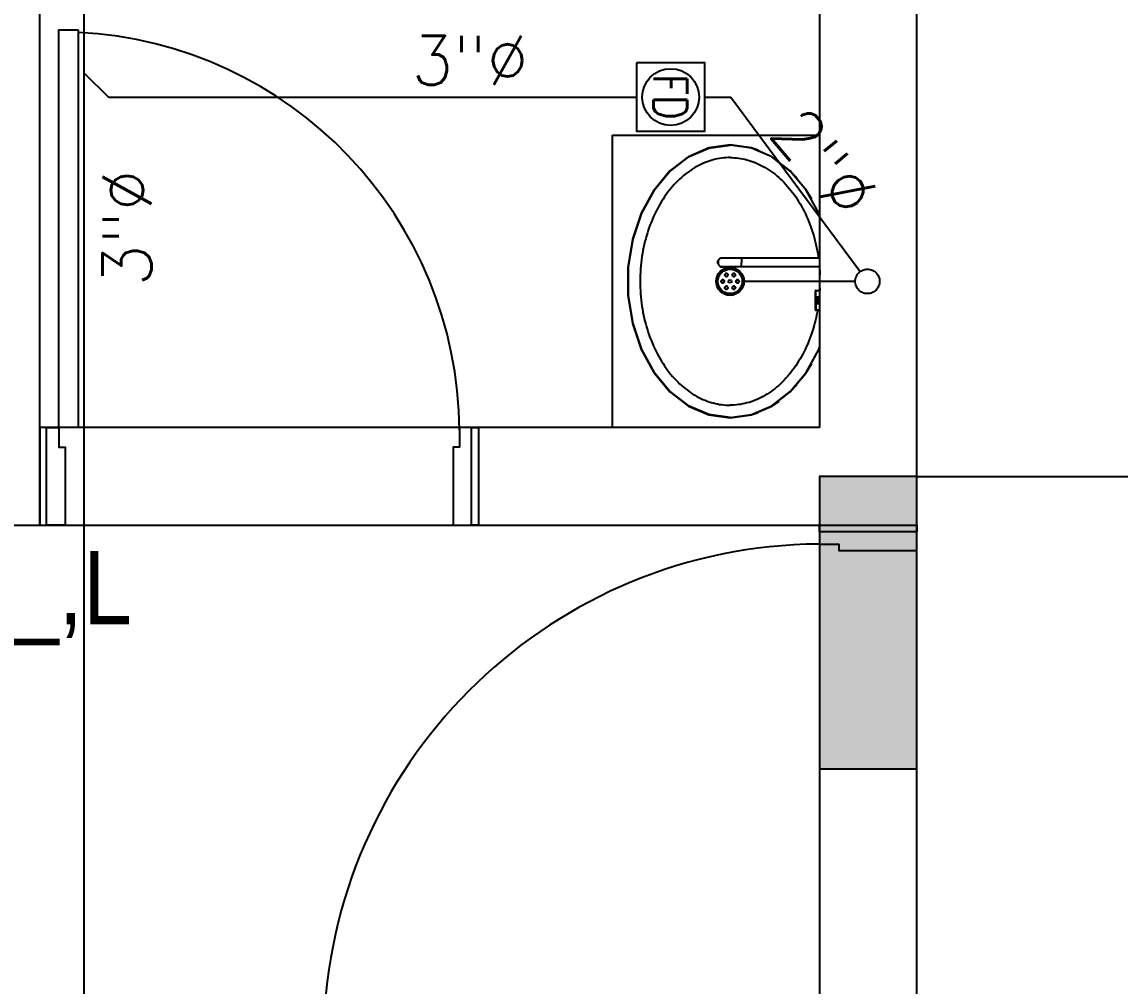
# Model space of a CAD drawing. Header units: metres. Extents: x -658 to -58, y -713 to -118.
# Drawn here: x -331.686 to -329.432, y -195.592 to -193.614 of the extents above; entities that cross this region are included whole.
import ezdxf
from ezdxf.enums import TextEntityAlignment as Align

# ---------------------------------------------------------------- set-up
doc = ezdxf.new("R2010")
doc.units = ezdxf.units.M
doc.header["$LTSCALE"] = 100
doc.linetypes.add('CENTERX2', pattern=[4, 2.5, -0.5, 0.5, -0.5])
for name, color, linetype in [('DRAIN-LW', 2, 'Continuous'), ('P-SANR-FDRN', 3, 'Continuous'), ('plan', 8, 'Continuous')]:
    doc.layers.add(name, color=color, linetype=linetype)
doc.layers.add('DRAINAGE  TEXT', color=3, linetype='Continuous', lineweight=25)
doc.styles.add('mech', font='romans.shx')
doc.styles.add('style12', font='xarab.shx')
doc.styles.add('TIMES', font='simplex.shx', dxfattribs={"width": 0.8, "height": 0.4})

# ---------------------------------------------------------------- blocks, each defined once
blk = doc.blocks.new('wash_basin_15442 - Type 1-V36-الدور الاول')
for p, q in [((0.125, -0.1), (0.125, -0.525)), ((0.366, -0.1), (0.366, -0.1075)), ((0.3794, -0.1075), (0.366, -0.1075)), ((0.3795, -0.1085), (0.3686, -0.1085)), ((0.3686, -0.1085), (0.3795, -0.1085)), ((0.3794, -0.1), (0.3794, -0.1075)), ((0.3794, -0.1075), (0.3797, -0.1075)), ((0.3797, -0.1075), (0.3794, -0.1075)), ((0.3797, -0.1075), (0.3797, -0.1)), ((0.3797, -0.1), (0.3797, -0.1075)), ((0.3802, -0.1), (0.3802, -0.1075)), ((0.3802, -0.1), (0.3802, -0.1075)), ((0.3802, -0.1075), (0.3802, -0.1)), ((0.3802, -0.1075), (0.3803, -0.1075)), ((0.3803, -0.1075), (0.3802, -0.1075)), ((0.3803, -0.1075), (0.3803, -0.1)), ((0.3917, -0.1075), (0.3803, -0.1075)), ((0.3916, -0.1085), (0.3804, -0.1085)), ((0.3804, -0.1085), (0.3916, -0.1085)), ((0.3889, -0.1075), (0.3831, -0.1075)), ((0.3917, -0.1), (0.3917, -0.1075)), ((0.3917, -0.1075), (0.3918, -0.1075)), ((0.3918, -0.1075), (0.3917, -0.1075)), ((0.3918, -0.1075), (0.3918, -0.1)), ((0.3918, -0.1), (0.3918, -0.1075)), ((0.3918, -0.1075), (0.3918, -0.1)), ((0.3923, -0.1), (0.3923, -0.1075)), ((0.3923, -0.1075), (0.3923, -0.1)), ((0.3926, -0.1075), (0.3923, -0.1075)), ((0.3923, -0.1075), (0.3926, -0.1075)), ((0.3925, -0.1085), (0.4034, -0.1085)), ((0.4034, -0.1085), (0.3925, -0.1085)), ((0.3926, -0.1075), (0.3926, -0.1)), ((0.3926, -0.1075), (0.406, -0.1075)), ((0.406, -0.1075), (0.406, -0.1)), ((0.4545, -0.1), (0.4545, -0.26)), ((0.4735, -0.26), (0.4735, -0.1)), ((0.725, -0.525), (0.725, -0.1)), ((0.2366, -0.1281), (0.2566, -0.1157)), ((0.5933, -0.1157), (0.6132, -0.1281)), ((0.1978, -0.1606), (0.2133, -0.1459)), ((0.6365, -0.1459), (0.652, -0.1606)), ((0.1689, -0.1985), (0.1792, -0.1828)), ((0.6709, -0.1832), (0.681, -0.1985)), ((0.151, -0.24), (0.1557, -0.2259)), ((0.6942, -0.2259), (0.6989, -0.24)), ((0.4558, -0.26), (0.464, -0.26)), ((0.4722, -0.26), (0.464, -0.26)), ((0.125, -0.525), (0.725, -0.525))]:
    blk.add_line(p, q)
at = {"flags": 128}
for points in [[(0.1449, -0.2835), (0.151, -0.2398), (0.1691, -0.1981), (0.1984, -0.16), (0.2376, -0.1274), (0.2849, -0.1016), (0.2895, -0.0997)], [(0.1455, -0.2835), (0.1517, -0.2398), (0.1697, -0.198), (0.1989, -0.16), (0.238, -0.1274), (0.2852, -0.1016), (0.2897, -0.0997)], [(0.1455, -0.2835), (0.1517, -0.2398), (0.1697, -0.198), (0.1989, -0.16), (0.238, -0.1274), (0.2852, -0.1016), (0.29, -0.1)], [(0.367, -0.1085), (0.367, -0.1085), (0.3669, -0.1085), (0.3669, -0.1085), (0.3668, -0.1085), (0.3668, -0.1085), (0.3668, -0.1085), (0.3667, -0.1085), (0.3667, -0.1084), (0.3666, -0.1084), (0.3666, -0.1084), (0.3666, -0.1084), (0.3665, -0.1084), (0.3665, -0.1084), (0.3665, -0.1083), (0.3664, -0.1083), (0.3664, -0.1083), (0.3664, -0.1083), (0.3663, -0.1083), (0.3663, -0.1082), (0.3663, -0.1082), (0.3663, -0.1082), (0.3662, -0.1081), (0.3662, -0.1081), (0.3662, -0.1081), (0.3662, -0.108), (0.3661, -0.108), (0.3661, -0.108), (0.3661, -0.1079), (0.3661, -0.1079), (0.3661, -0.1079), (0.3661, -0.1078), (0.366, -0.1078), (0.366, -0.1077), (0.366, -0.1077), (0.366, -0.1077), (0.366, -0.1076), (0.366, -0.1076), (0.366, -0.1076), (0.366, -0.1075), (0.366, -0.1075)], [(0.3795, -0.1085), (0.3788, -0.1085), (0.3781, -0.1085), (0.3774, -0.1085), (0.3767, -0.1085), (0.3761, -0.1085), (0.3754, -0.1085), (0.3748, -0.1085), (0.3742, -0.1085), (0.3736, -0.1085), (0.3731, -0.1085), (0.3725, -0.1085), (0.372, -0.1085), (0.3715, -0.1085), (0.371, -0.1085), (0.3706, -0.1085), (0.3701, -0.1085), (0.3697, -0.1085), (0.3693, -0.1085), (0.369, -0.1085), (0.3687, -0.1085), (0.3684, -0.1085), (0.3681, -0.1085), (0.3679, -0.1085), (0.3676, -0.1085), (0.3675, -0.1085), (0.3673, -0.1085), (0.3672, -0.1085), (0.3671, -0.1085), (0.367, -0.1085), (0.367, -0.1085), (0.367, -0.1085)], [(0.367, -0.1085), (0.367, -0.1085), (0.3671, -0.1085), (0.3671, -0.1085), (0.3672, -0.1085), (0.3674, -0.1085), (0.3675, -0.1085), (0.3677, -0.1085), (0.368, -0.1085), (0.3682, -0.1085), (0.3685, -0.1085), (0.3688, -0.1085), (0.3691, -0.1085), (0.3695, -0.1085), (0.3699, -0.1085), (0.3703, -0.1085), (0.3708, -0.1085), (0.3712, -0.1085), (0.3717, -0.1085), (0.3722, -0.1085), (0.3728, -0.1085), (0.3733, -0.1085), (0.3739, -0.1085), (0.3745, -0.1085), (0.3751, -0.1085), (0.3757, -0.1085), (0.3764, -0.1085), (0.377, -0.1085), (0.3777, -0.1085), (0.3784, -0.1085), (0.3791, -0.1085), (0.3795, -0.1085)], [(0.3826, -0.1085), (0.3818, -0.1085), (0.3811, -0.1085), (0.3804, -0.1085)], [(0.3804, -0.1085), (0.3811, -0.1085), (0.3819, -0.1085), (0.3826, -0.1085), (0.3834, -0.1085), (0.3841, -0.1085), (0.3849, -0.1085), (0.3856, -0.1085), (0.3864, -0.1085), (0.3872, -0.1085), (0.3879, -0.1085), (0.3887, -0.1085), (0.3894, -0.1085), (0.3902, -0.1085), (0.3909, -0.1085), (0.3916, -0.1085)], [(0.3846, -0.1), (0.3845, -0.1001), (0.3844, -0.1001), (0.3843, -0.1002), (0.3841, -0.1003), (0.384, -0.1004), (0.3839, -0.1004), (0.3838, -0.1005), (0.3837, -0.1006), (0.3836, -0.1007), (0.3835, -0.1008), (0.3834, -0.1009), (0.3833, -0.101), (0.3832, -0.1011), (0.3831, -0.1012), (0.3831, -0.1014), (0.383, -0.1015), (0.3829, -0.1016), (0.3828, -0.1017), (0.3828, -0.1019), (0.3827, -0.102), (0.3827, -0.1021), (0.3826, -0.1022), (0.3826, -0.1024), (0.3826, -0.1025), (0.3826, -0.1027), (0.3825, -0.1028), (0.3825, -0.1029), (0.3825, -0.1031), (0.3825, -0.1032), (0.3825, -0.1034), (0.3825, -0.1035), (0.3825, -0.1036), (0.3825, -0.1038), (0.3826, -0.1039), (0.3826, -0.104), (0.3826, -0.1042), (0.3827, -0.1043), (0.3827, -0.1044), (0.3828, -0.1046), (0.3828, -0.1047), (0.3829, -0.1048), (0.3829, -0.105), (0.383, -0.1051), (0.3831, -0.1052), (0.3832, -0.1053), (0.3833, -0.1054), (0.3833, -0.1055), (0.3834, -0.1056), (0.3835, -0.1057), (0.3836, -0.1058), (0.3837, -0.1059), (0.3838, -0.106), (0.384, -0.1061), (0.3841, -0.1062), (0.3842, -0.1062), (0.3843, -0.1063), (0.3844, -0.1064), (0.3846, -0.1064), (0.3847, -0.1065), (0.3848, -0.1065), (0.385, -0.1066), (0.3851, -0.1066), (0.3852, -0.1067), (0.3854, -0.1067), (0.3855, -0.1067), (0.3856, -0.1067), (0.3858, -0.1067), (0.3859, -0.1068), (0.386, -0.1068)], [(0.386, -0.1068), (0.3861, -0.1067), (0.3863, -0.1067), (0.3864, -0.1067), (0.3866, -0.1067), (0.3867, -0.1067), (0.3868, -0.1066), (0.387, -0.1066), (0.3871, -0.1066), (0.3872, -0.1065), (0.3874, -0.1065), (0.3875, -0.1064), (0.3876, -0.1064), (0.3877, -0.1063), (0.3879, -0.1062), (0.388, -0.1061), (0.3881, -0.1061), (0.3882, -0.106), (0.3883, -0.1059), (0.3884, -0.1058), (0.3885, -0.1057), (0.3886, -0.1056), (0.3887, -0.1055), (0.3888, -0.1054), (0.3889, -0.1053), (0.3889, -0.1051), (0.389, -0.105), (0.3891, -0.1049), (0.3892, -0.1048), (0.3892, -0.1046), (0.3893, -0.1045), (0.3893, -0.1044), (0.3894, -0.1043), (0.3894, -0.1041), (0.3894, -0.104), (0.3894, -0.1038), (0.3895, -0.1037), (0.3895, -0.1036), (0.3895, -0.1034), (0.3895, -0.1033), (0.3895, -0.1031), (0.3895, -0.103), (0.3895, -0.1029), (0.3895, -0.1027), (0.3894, -0.1026), (0.3894, -0.1025), (0.3894, -0.1023), (0.3893, -0.1022), (0.3893, -0.1021), (0.3892, -0.1019), (0.3892, -0.1018), (0.3891, -0.1017), (0.3891, -0.1015), (0.389, -0.1014), (0.3889, -0.1013), (0.3888, -0.1012), (0.3887, -0.1011), (0.3887, -0.101), (0.3886, -0.1009), (0.3885, -0.1008), (0.3884, -0.1007), (0.3883, -0.1006), (0.3882, -0.1005), (0.388, -0.1004), (0.3879, -0.1003), (0.3878, -0.1003), (0.3877, -0.1002), (0.3876, -0.1001), (0.3874, -0.1001), (0.3873, -0.1)], [(0.3916, -0.1085), (0.3909, -0.1085), (0.3901, -0.1085), (0.3894, -0.1085)], [(0.3925, -0.1085), (0.3932, -0.1085), (0.3939, -0.1085), (0.3946, -0.1085), (0.3953, -0.1085), (0.3959, -0.1085), (0.3966, -0.1085), (0.3972, -0.1085), (0.3978, -0.1085), (0.3984, -0.1085), (0.3989, -0.1085), (0.3995, -0.1085), (0.4, -0.1085), (0.4005, -0.1085), (0.401, -0.1085), (0.4014, -0.1085), (0.4019, -0.1085), (0.4023, -0.1085), (0.4027, -0.1085), (0.403, -0.1085), (0.4033, -0.1085), (0.4036, -0.1085), (0.4039, -0.1085), (0.4041, -0.1085), (0.4044, -0.1085), (0.4045, -0.1085), (0.4047, -0.1085), (0.4048, -0.1085), (0.4049, -0.1085), (0.405, -0.1085), (0.405, -0.1085), (0.405, -0.1085)], [(0.405, -0.1085), (0.405, -0.1085), (0.4049, -0.1085), (0.4049, -0.1085), (0.4048, -0.1085), (0.4046, -0.1085), (0.4045, -0.1085), (0.4043, -0.1085), (0.404, -0.1085), (0.4038, -0.1085), (0.4035, -0.1085), (0.4032, -0.1085), (0.4029, -0.1085), (0.4025, -0.1085), (0.4021, -0.1085), (0.4017, -0.1085), (0.4012, -0.1085), (0.4008, -0.1085), (0.4003, -0.1085), (0.3998, -0.1085), (0.3992, -0.1085), (0.3987, -0.1085), (0.3981, -0.1085), (0.3975, -0.1085), (0.3969, -0.1085), (0.3963, -0.1085), (0.3956, -0.1085), (0.395, -0.1085), (0.3943, -0.1085), (0.3936, -0.1085), (0.3929, -0.1085), (0.3925, -0.1085)], [(0.406, -0.1075), (0.406, -0.1075), (0.406, -0.1076), (0.406, -0.1076), (0.406, -0.1077), (0.406, -0.1077), (0.406, -0.1077), (0.406, -0.1078), (0.4059, -0.1078), (0.4059, -0.1079), (0.4059, -0.1079), (0.4059, -0.1079), (0.4059, -0.108), (0.4059, -0.108), (0.4058, -0.108), (0.4058, -0.1081), (0.4058, -0.1081), (0.4058, -0.1081), (0.4058, -0.1082), (0.4057, -0.1082), (0.4057, -0.1082), (0.4057, -0.1082), (0.4056, -0.1083), (0.4056, -0.1083), (0.4056, -0.1083), (0.4055, -0.1083), (0.4055, -0.1084), (0.4055, -0.1084), (0.4054, -0.1084), (0.4054, -0.1084), (0.4054, -0.1084), (0.4053, -0.1084), (0.4053, -0.1085), (0.4052, -0.1085), (0.4052, -0.1085), (0.4052, -0.1085), (0.4051, -0.1085), (0.4051, -0.1085), (0.4051, -0.1085), (0.405, -0.1085), (0.405, -0.1085)], [(0.5599, -0.1), (0.5646, -0.1016), (0.6119, -0.1274), (0.651, -0.16), (0.6802, -0.198), (0.6982, -0.2398), (0.7043, -0.2835)], [(0.5602, -0.0997), (0.5646, -0.1016), (0.6119, -0.1274), (0.651, -0.16), (0.6802, -0.198), (0.6982, -0.2398), (0.7043, -0.2835)], [(0.5603, -0.0997), (0.5649, -0.1016), (0.6123, -0.1274), (0.6514, -0.16), (0.6807, -0.1981), (0.6988, -0.2398), (0.7049, -0.2835)], [(0.4545, -0.26), (0.4545, -0.2616), (0.4545, -0.2631), (0.4545, -0.2647), (0.4545, -0.2662), (0.4545, -0.2677), (0.4545, -0.2693), (0.4545, -0.2708), (0.4545, -0.2723), (0.4545, -0.2737), (0.4545, -0.2752), (0.4545, -0.2766), (0.4545, -0.278), (0.4545, -0.2794), (0.4545, -0.2807), (0.4545, -0.282), (0.4545, -0.2833), (0.4545, -0.2845), (0.4545, -0.2857), (0.4545, -0.2869), (0.4545, -0.288), (0.4545, -0.289), (0.4545, -0.2901), (0.4545, -0.291), (0.4545, -0.2919), (0.4545, -0.2928), (0.4545, -0.2936), (0.4545, -0.2944), (0.4545, -0.2951), (0.4545, -0.2958), (0.4545, -0.2963), (0.4545, -0.2969), (0.4545, -0.2974), (0.4545, -0.2978), (0.4545, -0.2981), (0.4545, -0.2984), (0.4545, -0.2987), (0.4545, -0.2988), (0.4545, -0.2989), (0.4545, -0.299)], [(0.4735, -0.299), (0.4735, -0.2989), (0.4735, -0.2988), (0.4735, -0.2987), (0.4735, -0.2984), (0.4735, -0.2981), (0.4735, -0.2978), (0.4735, -0.2974), (0.4735, -0.2969), (0.4735, -0.2964), (0.4735, -0.2958), (0.4735, -0.2951), (0.4735, -0.2944), (0.4735, -0.2936), (0.4735, -0.2928), (0.4735, -0.292), (0.4735, -0.291), (0.4735, -0.2901), (0.4735, -0.289), (0.4735, -0.288), (0.4735, -0.2869), (0.4735, -0.2857), (0.4735, -0.2845), (0.4735, -0.2833), (0.4735, -0.282), (0.4735, -0.2807), (0.4735, -0.2794), (0.4735, -0.278), (0.4735, -0.2766), (0.4735, -0.2752), (0.4735, -0.2737), (0.4735, -0.2723), (0.4735, -0.2708), (0.4735, -0.2693), (0.4735, -0.2678), (0.4735, -0.2662), (0.4735, -0.2647), (0.4735, -0.2631), (0.4735, -0.2616), (0.4735, -0.26), (0.4735, -0.26)], [(0.7049, -0.2835), (0.6988, -0.3271), (0.6807, -0.3689), (0.6514, -0.4069), (0.6123, -0.4395), (0.5649, -0.4653), (0.5114, -0.4832), (0.4542, -0.4923), (0.3957, -0.4923), (0.3384, -0.4832), (0.2849, -0.4653), (0.2376, -0.4395), (0.1984, -0.4069), (0.1691, -0.3689), (0.151, -0.3271), (0.1449, -0.2835)], [(0.1455, -0.2835), (0.1517, -0.3271), (0.1697, -0.3689), (0.1989, -0.4069), (0.238, -0.4395), (0.2852, -0.4653), (0.3386, -0.4832), (0.3957, -0.4923), (0.4542, -0.4923), (0.5113, -0.4832), (0.5646, -0.4653), (0.6119, -0.4395), (0.651, -0.4069), (0.6802, -0.3689), (0.6982, -0.3271), (0.7043, -0.2835)], [(0.7043, -0.2835), (0.6982, -0.3271), (0.6802, -0.3689), (0.651, -0.4069), (0.6119, -0.4395), (0.5646, -0.4653), (0.5113, -0.4832), (0.4542, -0.4923), (0.3957, -0.4923), (0.3386, -0.4832), (0.2852, -0.4653), (0.238, -0.4395), (0.1989, -0.4069), (0.1697, -0.3689), (0.1517, -0.3271), (0.1455, -0.2835)]]:
    blk.add_lwpolyline(points, dxfattribs=at)
for centre, radius, start, end in [((0.3795, -0.1083), 0.0002, 270, 0), ((0.3795, -0.1083), 0.0002, 270, 360), ((0.3804, -0.1083), 0.0002, 180, 270), ((0.3804, -0.1083), 0.0002, 180, 270), ((0.386, -0.1032), 0.0035, 100.9743, 180), ((0.386, -0.1032), 0.0035, 180, 270), ((0.386, -0.1032), 0.0025, 90, 180), ((0.386, -0.1032), 0.0025, 180, 270), ((0.386, -0.1032), 0.0025, 270, 90), ((0.386, -0.1032), 0.0035, 270, 360), ((0.386, -0.1032), 0.0035, 0, 79.0257), ((0.3916, -0.1083), 0.0002, 270, 0), ((0.3916, -0.1083), 0.0002, 270, 0), ((0.3925, -0.1083), 0.0002, 180, 270), ((0.3925, -0.1083), 0.0002, 180, 270), ((0.4249, -0.2835), 0.0286, 90, 270), ((0.4249, -0.2835), 0.0286, 0, 180), ((0.4249, -0.2835), 0.0254, 90, 270), ((0.4249, -0.2835), 0.0286, 270, 90), ((0.4249, -0.2835), 0.0254, 270, 90), ((0.4249, -0.2835), 0.0286, 180, 0), ((0.4249, -0.2835), 0.00317, 90, 180), ((0.4249, -0.2835), 0.00317, 180, 270), ((0.4249, -0.2835), 0.00318, 90, 105), ((0.4249, -0.2835), 0.00318, 255, 270), ((0.4249, -0.2835), 0.00318, 75, 90), ((0.4249, -0.2835), 0.00318, 0, 90), ((0.4249, -0.2835), 0.00317, 270, 0), ((0.4249, -0.2835), 0.00317, 270, 285), ((0.464, -0.299), 0.0095, 170, 210), ((0.464, -0.299), 0.0095, 180, 193.6243), ((0.464, -0.299), 0.0095, 250, 270), ((0.464, -0.299), 0.0085, 253.3917, 270), ((0.464, -0.299), 0.0095, 258.4463, 270), ((0.464, -0.299), 0.009, 261.6271, 270), ((0.464, -0.299), 0.0085, 270, 286.6195), ((0.464, -0.299), 0.0095, 270, 290), ((0.464, -0.299), 0.009, 270, 278.39), ((0.464, -0.299), 0.0095, 270, 281.5609), ((0.464, -0.299), 0.0095, 330, 10), ((0.464, -0.299), 0.0095, 346.3821, 360)]:
    blk.add_arc(centre, radius, start, end)
for points, knots in [([(0.366, -0.1039), (0.3521, -0.1064), (0.3224, -0.1135), (0.2801, -0.1306), (0.2414, -0.1545), (0.2102, -0.1831), (0.1876, -0.215), (0.174, -0.2488), (0.1709, -0.2719), (0.1709, -0.2835)], [4.941188, 4.941188, 4.941188, 4.941188, 5.105088, 5.301438, 5.497787, 5.694137, 5.890486, 6.086836, 6.283185, 6.283185, 6.283185, 6.283185]), ([(0.3794, -0.1075), (0.3794, -0.1076), (0.3794, -0.1078), (0.3794, -0.1082), (0.3795, -0.1084), (0.3795, -0.1085), (0.3795, -0.1085)], [0, 0, 0, 0, 0.2, 0.4, 0.7, 1, 1, 1, 1]), ([(0.3804, -0.1083), (0.3804, -0.1083), (0.3804, -0.1085), (0.3804, -0.1085), (0.3804, -0.1085)], [0.6, 0.6, 0.6, 0.6, 0.7, 1, 1, 1, 1]), ([(0.3854, -0.0998), (0.3852, -0.0998), (0.3848, -0.0999), (0.3843, -0.1002), (0.384, -0.1004), (0.3837, -0.1006), (0.3835, -0.1008), (0.3833, -0.101), (0.3831, -0.1012), (0.3829, -0.1016), (0.3826, -0.1022), (0.3825, -0.1028), (0.3825, -0.1032)], [0.5555556, 0.5555556, 0.5555556, 0.5555556, 0.6111111, 0.6666667, 0.6944444, 0.7222222, 0.75, 0.7777778, 0.8055556, 0.8333333, 0.8888889, 1, 1, 1, 1]), ([(0.3825, -0.1032), (0.3825, -0.1037), (0.3826, -0.1043), (0.3829, -0.1049), (0.3831, -0.1053), (0.3833, -0.1055), (0.3835, -0.1057), (0.3837, -0.1059), (0.384, -0.1061), (0.3842, -0.1063), (0.3845, -0.1064), (0.3849, -0.1066), (0.3856, -0.1068), (0.3864, -0.1068), (0.3872, -0.1066), (0.3877, -0.1063), (0.388, -0.1061), (0.3883, -0.1059), (0.3885, -0.1057), (0.3887, -0.1055), (0.3889, -0.1053), (0.3891, -0.1049), (0.3894, -0.1043), (0.3895, -0.1037), (0.3895, -0.1032)], [0, 0, 0, 0, 0.111111, 0.166667, 0.194444, 0.222222, 0.25, 0.277778, 0.305556, 0.333333, 0.361111, 0.388889, 0.444444, 0.555556, 0.611111, 0.666667, 0.694444, 0.722222, 0.75, 0.777778, 0.805556, 0.833333, 0.888889, 1, 1, 1, 1]), ([(0.3895, -0.1032), (0.3895, -0.1028), (0.3894, -0.1022), (0.3891, -0.1016), (0.3889, -0.1012), (0.3887, -0.101), (0.3885, -0.1008), (0.3883, -0.1006), (0.388, -0.1004), (0.3878, -0.1002), (0.3875, -0.1001), (0.3871, -0.0999), (0.3868, -0.0998), (0.3866, -0.0998)], [0, 0, 0, 0, 0.1111111, 0.1666667, 0.1944444, 0.2222222, 0.25, 0.2777778, 0.3055556, 0.3333333, 0.3611111, 0.3888889, 0.4444444, 0.4444444, 0.4444444, 0.4444444]), ([(0.3916, -0.1083), (0.3916, -0.1083), (0.3916, -0.1085), (0.3916, -0.1085), (0.3916, -0.1085)], [0.6, 0.6, 0.6, 0.6, 0.7, 1, 1, 1, 1]), ([(0.3926, -0.1075), (0.3926, -0.1076), (0.3926, -0.1078), (0.3926, -0.1082), (0.3925, -0.1084), (0.3925, -0.1085), (0.3925, -0.1085)], [0, 0, 0, 0, 0.2, 0.4, 0.7, 1, 1, 1, 1]), ([(0.6789, -0.2835), (0.6789, -0.2719), (0.6759, -0.2488), (0.6623, -0.215), (0.6397, -0.1831), (0.6085, -0.1545), (0.5698, -0.1306), (0.525, -0.1125), (0.4913, -0.1049), (0.4735, -0.1023), (0.4724, -0.1021)], [3.141593, 3.141593, 3.141593, 3.141593, 3.337942, 3.534292, 3.730641, 3.926991, 4.12334, 4.31969, 4.516039, 4.529088, 4.529088, 4.529088, 4.529088]), ([(0.4218, -0.2683), (0.4218, -0.2679), (0.4218, -0.2675), (0.422, -0.267), (0.4222, -0.2667), (0.4225, -0.2663), (0.4229, -0.2658), (0.4237, -0.2653), (0.4245, -0.2651), (0.4249, -0.2651)], [-1, -1, -1, -1, -0.785714, -0.732143, -0.678571, -0.571429, -0.428571, -0.285714, 0, 0, 0, 0]), ([(0.4218, -0.2683), (0.4218, -0.2686), (0.4218, -0.2691), (0.422, -0.2696), (0.4222, -0.2699), (0.4225, -0.2703), (0.4229, -0.2708), (0.4235, -0.2711), (0.4242, -0.2714), (0.4247, -0.2715), (0.4249, -0.2715)], [-1, -1, -1, -1, -0.785714, -0.732143, -0.678571, -0.571429, -0.428571, -0.285714, -0.142857, 0, 0, 0, 0]), ([(0.4249, -0.2651), (0.4246, -0.2651), (0.4241, -0.2652), (0.4237, -0.2654), (0.4235, -0.2654)], [-1, -1, -1, -1, -0.7857143, -0.7142857, -0.7142857, -0.7142857, -0.7142857]), ([(0.4249, -0.2651), (0.4253, -0.2651), (0.426, -0.2652), (0.4269, -0.2657), (0.4275, -0.2663), (0.4278, -0.2669), (0.4281, -0.2676), (0.4281, -0.268), (0.4281, -0.2683)], [-1, -1, -1, -1, -0.785714, -0.571429, -0.428571, -0.285714, -0.142857, 0, 0, 0, 0]), ([(0.4281, -0.2683), (0.4281, -0.2686), (0.4281, -0.2691), (0.4279, -0.2695), (0.4277, -0.2699), (0.4274, -0.2703), (0.427, -0.2708), (0.4264, -0.2711), (0.4257, -0.2714), (0.4252, -0.2715), (0.4249, -0.2715)], [-1, -1, -1, -1, -0.785714, -0.732143, -0.678571, -0.571429, -0.428571, -0.285714, -0.142857, 0, 0, 0, 0]), ([(0.4281, -0.2683), (0.4281, -0.2679), (0.4281, -0.2675), (0.4279, -0.267), (0.4277, -0.2667), (0.4276, -0.2665), (0.4275, -0.2663)], [-1, -1, -1, -1, -0.7857143, -0.7321429, -0.6785714, -0.5714286, -0.5714286, -0.5714286, -0.5714286]), ([(0.4102, -0.2786), (0.41, -0.2785), (0.4097, -0.2782), (0.4093, -0.2778), (0.4091, -0.2775), (0.4089, -0.2772), (0.4088, -0.2769), (0.4087, -0.2765), (0.4086, -0.2758), (0.4088, -0.2748), (0.4093, -0.2738), (0.4101, -0.2732), (0.4108, -0.2729), (0.4113, -0.2727), (0.4118, -0.2727), (0.4126, -0.2727), (0.4131, -0.2729), (0.4134, -0.2731)], [-1, -1, -1, -1, -0.916667, -0.875, -0.833333, -0.791667, -0.770833, -0.75, -0.666667, -0.555556, -0.444444, -0.333333, -0.277778, -0.222222, -0.166667, -0.111111, 0, 0, 0, 0]), ([(0.4134, -0.2938), (0.4132, -0.2939), (0.4128, -0.2941), (0.4123, -0.2942), (0.4118, -0.2942), (0.4115, -0.2942), (0.4112, -0.2942), (0.4108, -0.2941), (0.4102, -0.2938), (0.4093, -0.2931), (0.4088, -0.2921), (0.4086, -0.2912), (0.4087, -0.2904), (0.4088, -0.2899), (0.4091, -0.2894), (0.4095, -0.2888), (0.4099, -0.2885), (0.4102, -0.2883)], [-1, -1, -1, -1, -0.916667, -0.875, -0.833333, -0.791667, -0.770833, -0.75, -0.666667, -0.555556, -0.444444, -0.333333, -0.277778, -0.222222, -0.166667, -0.111111, 0, 0, 0, 0]), ([(0.4102, -0.2883), (0.41, -0.2884), (0.4097, -0.2886), (0.4095, -0.2889), (0.4094, -0.289)], [-1, -1, -1, -1, -0.9166667, -0.8888889, -0.8888889, -0.8888889, -0.8888889]), ([(0.4134, -0.2731), (0.4137, -0.2733), (0.4141, -0.2736), (0.4145, -0.2742), (0.4147, -0.2745), (0.4148, -0.2747), (0.4149, -0.275), (0.4149, -0.2753), (0.415, -0.2755), (0.415, -0.2759), (0.415, -0.2764), (0.4148, -0.2771), (0.4144, -0.2778), (0.4139, -0.2783), (0.4136, -0.2785), (0.4133, -0.2787), (0.4129, -0.2788), (0.4126, -0.2789), (0.4123, -0.279), (0.412, -0.279), (0.4117, -0.279), (0.4111, -0.279), (0.4105, -0.2788), (0.4102, -0.2786)], [-1, -1, -1, -1, -0.888889, -0.833333, -0.805556, -0.777778, -0.75, -0.722222, -0.694444, -0.666667, -0.611111, -0.555556, -0.444444, -0.388889, -0.361111, -0.333333, -0.277778, -0.25, -0.222222, -0.194444, -0.166667, -0.111111, 0, 0, 0, 0]), ([(0.4102, -0.2786), (0.4105, -0.2788), (0.4111, -0.279), (0.4117, -0.279), (0.4121, -0.279), (0.4122, -0.279), (0.4123, -0.279)], [-1, -1, -1, -1, -0.8888889, -0.8333333, -0.8055556, -0.7777778, -0.7777778, -0.7777778, -0.7777778]), ([(0.4123, -0.2879), (0.4122, -0.2879), (0.412, -0.2879), (0.4117, -0.2879), (0.4111, -0.2879), (0.4105, -0.2881), (0.4102, -0.2883)], [-0.2222222, -0.2222222, -0.2222222, -0.2222222, -0.1944444, -0.1666667, -0.1111111, 0, 0, 0, 0]), ([(0.4102, -0.2883), (0.4105, -0.2881), (0.4111, -0.2879), (0.4117, -0.2879), (0.412, -0.2879), (0.4123, -0.2879), (0.4126, -0.288), (0.4129, -0.288), (0.4131, -0.2881), (0.4135, -0.2883), (0.4138, -0.2886), (0.4144, -0.2891), (0.4148, -0.2898), (0.4149, -0.2904), (0.415, -0.2908), (0.415, -0.2912), (0.415, -0.2915), (0.4149, -0.2919), (0.4148, -0.2922), (0.4147, -0.2924), (0.4145, -0.2927), (0.4141, -0.2933), (0.4137, -0.2936), (0.4134, -0.2938)], [-1, -1, -1, -1, -0.888889, -0.833333, -0.805556, -0.777778, -0.75, -0.722222, -0.694444, -0.666667, -0.611111, -0.555556, -0.444444, -0.388889, -0.361111, -0.333333, -0.277778, -0.25, -0.222222, -0.194444, -0.166667, -0.111111, 0, 0, 0, 0]), ([(0.4134, -0.2731), (0.4132, -0.273), (0.4128, -0.2728), (0.4123, -0.2727), (0.4118, -0.2727), (0.4115, -0.2727), (0.4113, -0.2727), (0.4113, -0.2727)], [-1, -1, -1, -1, -0.9166667, -0.875, -0.8333333, -0.7916667, -0.7777778, -0.7777778, -0.7777778, -0.7777778]), ([(0.4148, -0.2747), (0.4147, -0.2747), (0.4147, -0.2745), (0.4145, -0.2742), (0.4141, -0.2736), (0.4137, -0.2733), (0.4134, -0.2731)], [-0.2222222, -0.2222222, -0.2222222, -0.2222222, -0.1944444, -0.1666667, -0.1111111, 0, 0, 0, 0]), ([(0.4134, -0.2938), (0.4137, -0.2936), (0.4141, -0.2933), (0.4145, -0.2927), (0.4147, -0.2924), (0.4147, -0.2922), (0.4148, -0.2922)], [-1, -1, -1, -1, -0.8888889, -0.8333333, -0.8055556, -0.7777778, -0.7777778, -0.7777778, -0.7777778]), ([(0.4397, -0.2786), (0.4394, -0.2788), (0.4388, -0.279), (0.4382, -0.279), (0.4379, -0.279), (0.4376, -0.279), (0.4373, -0.2789), (0.437, -0.2789), (0.4368, -0.2788), (0.4364, -0.2786), (0.4361, -0.2783), (0.4355, -0.2778), (0.4351, -0.2771), (0.435, -0.2765), (0.4349, -0.2761), (0.4349, -0.2757), (0.4349, -0.2754), (0.435, -0.275), (0.4351, -0.2747), (0.4352, -0.2745), (0.4354, -0.2742), (0.4358, -0.2736), (0.4362, -0.2733), (0.4365, -0.2731)], [-1, -1, -1, -1, -0.888889, -0.833333, -0.805556, -0.777778, -0.75, -0.722222, -0.694444, -0.666667, -0.611111, -0.555556, -0.444444, -0.388889, -0.361111, -0.333333, -0.277778, -0.25, -0.222222, -0.194444, -0.166667, -0.111111, 0, 0, 0, 0]), ([(0.4365, -0.2938), (0.4362, -0.2936), (0.4358, -0.2933), (0.4354, -0.2927), (0.4352, -0.2924), (0.4351, -0.2922), (0.435, -0.2919), (0.435, -0.2916), (0.4349, -0.2914), (0.4349, -0.291), (0.4349, -0.2905), (0.4351, -0.2898), (0.4355, -0.2891), (0.436, -0.2886), (0.4363, -0.2884), (0.4366, -0.2882), (0.437, -0.2881), (0.4373, -0.288), (0.4376, -0.2879), (0.4378, -0.2879), (0.4382, -0.2879), (0.4388, -0.2879), (0.4394, -0.2881), (0.4397, -0.2883)], [-1, -1, -1, -1, -0.888889, -0.833333, -0.805556, -0.777778, -0.75, -0.722222, -0.694444, -0.666667, -0.611111, -0.555556, -0.444444, -0.388889, -0.361111, -0.333333, -0.277778, -0.25, -0.222222, -0.194444, -0.166667, -0.111111, 0, 0, 0, 0]), ([(0.4365, -0.2731), (0.4362, -0.2733), (0.4358, -0.2736), (0.4354, -0.2742), (0.4352, -0.2745), (0.4352, -0.2747), (0.4351, -0.2747)], [-1, -1, -1, -1, -0.8888889, -0.8333333, -0.8055556, -0.7777778, -0.7777778, -0.7777778, -0.7777778]), ([(0.4351, -0.2922), (0.4352, -0.2922), (0.4352, -0.2924), (0.4354, -0.2927), (0.4358, -0.2933), (0.4362, -0.2936), (0.4365, -0.2938)], [-0.2222222, -0.2222222, -0.2222222, -0.2222222, -0.1944444, -0.1666667, -0.1111111, 0, 0, 0, 0]), ([(0.4386, -0.2727), (0.4384, -0.2727), (0.438, -0.2727), (0.4373, -0.2727), (0.4368, -0.2729), (0.4365, -0.2731)], [-0.2222222, -0.2222222, -0.2222222, -0.2222222, -0.1666667, -0.1111111, 0, 0, 0, 0]), ([(0.4365, -0.2731), (0.4367, -0.273), (0.4371, -0.2728), (0.4376, -0.2727), (0.438, -0.2727), (0.4384, -0.2727), (0.4387, -0.2727), (0.4391, -0.2728), (0.4397, -0.2731), (0.4406, -0.2738), (0.4411, -0.2748), (0.4413, -0.2757), (0.4412, -0.2765), (0.4411, -0.277), (0.4408, -0.2775), (0.4404, -0.2781), (0.44, -0.2784), (0.4397, -0.2786)], [-1, -1, -1, -1, -0.916667, -0.875, -0.833333, -0.791667, -0.770833, -0.75, -0.666667, -0.555556, -0.444444, -0.333333, -0.277778, -0.222222, -0.166667, -0.111111, 0, 0, 0, 0]), ([(0.4397, -0.2883), (0.4399, -0.2884), (0.4402, -0.2887), (0.4406, -0.2891), (0.4408, -0.2894), (0.441, -0.2897), (0.4411, -0.29), (0.4412, -0.2904), (0.4413, -0.2911), (0.4411, -0.2921), (0.4406, -0.2931), (0.4398, -0.2937), (0.4391, -0.294), (0.4386, -0.2942), (0.438, -0.2942), (0.4373, -0.2942), (0.4368, -0.294), (0.4365, -0.2938)], [-1, -1, -1, -1, -0.916667, -0.875, -0.833333, -0.791667, -0.770833, -0.75, -0.666667, -0.555556, -0.444444, -0.333333, -0.277778, -0.222222, -0.166667, -0.111111, 0, 0, 0, 0]), ([(0.4376, -0.279), (0.4377, -0.279), (0.4378, -0.279), (0.4382, -0.279), (0.4388, -0.279), (0.4394, -0.2788), (0.4397, -0.2786)], [-0.2222222, -0.2222222, -0.2222222, -0.2222222, -0.1944444, -0.1666667, -0.1111111, 0, 0, 0, 0]), ([(0.4397, -0.2883), (0.4394, -0.2881), (0.4388, -0.2879), (0.4382, -0.2879), (0.4378, -0.2879), (0.4377, -0.2879), (0.4376, -0.2879)], [-1, -1, -1, -1, -0.8888889, -0.8333333, -0.8055556, -0.7777778, -0.7777778, -0.7777778, -0.7777778]), ([(0.4397, -0.2786), (0.4399, -0.2785), (0.4402, -0.2783), (0.4404, -0.278), (0.4405, -0.2779)], [-1, -1, -1, -1, -0.9166667, -0.8888889, -0.8888889, -0.8888889, -0.8888889]), ([(0.4113, -0.2942), (0.4115, -0.2942), (0.4118, -0.2942), (0.4126, -0.2942), (0.4131, -0.294), (0.4134, -0.2938)], [-0.2222222, -0.2222222, -0.2222222, -0.2222222, -0.1666667, -0.1111111, 0, 0, 0, 0]), ([(0.4218, -0.2986), (0.4218, -0.2983), (0.4218, -0.2978), (0.422, -0.2974), (0.4222, -0.297), (0.4225, -0.2966), (0.4229, -0.2961), (0.4235, -0.2958), (0.4242, -0.2955), (0.4247, -0.2954), (0.4249, -0.2954)], [-1, -1, -1, -1, -0.785714, -0.732143, -0.678571, -0.571429, -0.428571, -0.285714, -0.142857, 0, 0, 0, 0]), ([(0.4218, -0.2986), (0.4218, -0.299), (0.4218, -0.2994), (0.422, -0.2999), (0.4222, -0.3002), (0.4223, -0.3004), (0.4224, -0.3006)], [-1, -1, -1, -1, -0.7857143, -0.7321429, -0.6785714, -0.5714286, -0.5714286, -0.5714286, -0.5714286]), ([(0.4249, -0.3018), (0.4246, -0.3018), (0.4239, -0.3017), (0.423, -0.3012), (0.4224, -0.3006), (0.4221, -0.3), (0.4218, -0.2993), (0.4218, -0.2989), (0.4218, -0.2986)], [-1, -1, -1, -1, -0.785714, -0.571429, -0.428571, -0.285714, -0.142857, 0, 0, 0, 0]), ([(0.428, -0.2979), (0.428, -0.2978), (0.428, -0.2976), (0.4279, -0.2973), (0.4277, -0.297), (0.4274, -0.2966), (0.427, -0.2961), (0.4264, -0.2958), (0.4257, -0.2955), (0.4252, -0.2954), (0.4249, -0.2954)], [-0.8571429, -0.8571429, -0.8571429, -0.8571429, -0.7857143, -0.7321429, -0.6785714, -0.5714286, -0.4285714, -0.2857143, -0.1428571, 0, 0, 0, 0]), ([(0.4281, -0.2986), (0.4281, -0.299), (0.4281, -0.2994), (0.4279, -0.2999), (0.4277, -0.3002), (0.4274, -0.3006), (0.427, -0.3011), (0.4262, -0.3016), (0.4254, -0.3018), (0.4249, -0.3018)], [-1, -1, -1, -1, -0.785714, -0.732143, -0.678571, -0.571429, -0.428571, -0.285714, 0, 0, 0, 0]), ([(0.4249, -0.3018), (0.4253, -0.3018), (0.4258, -0.3017), (0.4262, -0.3015), (0.4264, -0.3015)], [-1, -1, -1, -1, -0.7857143, -0.7142857, -0.7142857, -0.7142857, -0.7142857]), ([(0.4365, -0.2938), (0.4367, -0.2939), (0.4371, -0.2941), (0.4376, -0.2942), (0.438, -0.2942), (0.4384, -0.2942), (0.4386, -0.2942), (0.4386, -0.2942)], [-1, -1, -1, -1, -0.9166667, -0.875, -0.8333333, -0.7916667, -0.7777778, -0.7777778, -0.7777778, -0.7777778])]:
    blk.add_open_spline(points, degree=3, knots=knots)
for points in [[(0.3795, -0.1085), (0.3795, -0.1085), (0.3795, -0.1085), (0.3795, -0.1083), (0.3794, -0.1081), (0.3794, -0.1078), (0.3794, -0.1076), (0.3794, -0.1075)], [(0.3797, -0.1083), (0.3797, -0.1083), (0.3797, -0.1083), (0.3797, -0.1081), (0.3797, -0.1078), (0.3797, -0.1076), (0.3797, -0.1075)], [(0.3797, -0.1075), (0.3797, -0.1076), (0.3797, -0.1078), (0.3797, -0.1081), (0.3797, -0.1083), (0.3797, -0.1083), (0.3797, -0.1083)], [(0.3802, -0.1083), (0.3802, -0.1083), (0.3802, -0.1083), (0.3802, -0.1081), (0.3802, -0.1078), (0.3802, -0.1076), (0.3802, -0.1075)], [(0.3802, -0.1075), (0.3802, -0.1076), (0.3802, -0.1078), (0.3802, -0.1081), (0.3802, -0.1083), (0.3802, -0.1083), (0.3802, -0.1083)], [(0.3803, -0.1075), (0.3803, -0.1076), (0.3803, -0.1077), (0.3803, -0.1078)], [(0.3803, -0.1078), (0.3803, -0.1077), (0.3803, -0.1076), (0.3803, -0.1075)], [(0.3804, -0.1085), (0.3804, -0.1085), (0.3804, -0.1085), (0.3804, -0.1084), (0.3804, -0.1083)], [(0.3843, -0.1013), (0.3834, -0.1014), (0.3824, -0.1015), (0.3815, -0.1016)], [(0.3892, -0.1007), (0.3885, -0.1008), (0.3878, -0.1009), (0.3871, -0.1009)], [(0.3916, -0.1085), (0.3916, -0.1085), (0.3916, -0.1085), (0.3916, -0.1084), (0.3916, -0.1083)], [(0.3917, -0.1078), (0.3917, -0.1077), (0.3917, -0.1076), (0.3917, -0.1075)], [(0.3917, -0.1075), (0.3917, -0.1076), (0.3917, -0.1077), (0.3917, -0.1078)], [(0.3918, -0.1075), (0.3918, -0.1076), (0.3918, -0.1078), (0.3918, -0.1081), (0.3918, -0.1083), (0.3918, -0.1083), (0.3918, -0.1083)], [(0.3918, -0.1083), (0.3918, -0.1083), (0.3918, -0.1083), (0.3918, -0.1081), (0.3918, -0.1078), (0.3918, -0.1076), (0.3918, -0.1075)], [(0.3923, -0.1075), (0.3923, -0.1076), (0.3923, -0.1078), (0.3923, -0.1081), (0.3923, -0.1083), (0.3923, -0.1083), (0.3923, -0.1083)], [(0.3923, -0.1083), (0.3923, -0.1083), (0.3923, -0.1083), (0.3923, -0.1081), (0.3923, -0.1078), (0.3923, -0.1076), (0.3923, -0.1075)], [(0.3925, -0.1085), (0.3925, -0.1085), (0.3925, -0.1085), (0.3925, -0.1083), (0.3926, -0.1081), (0.3926, -0.1078), (0.3926, -0.1076), (0.3926, -0.1075)], [(0.4112, -0.0991), (0.4094, -0.0992), (0.4075, -0.0993), (0.4057, -0.0994)], [(0.456, -0.1002), (0.4502, -0.0997), (0.4444, -0.0994), (0.4387, -0.0991)], [(0.4224, -0.2663), (0.4223, -0.2665), (0.4221, -0.2669), (0.4218, -0.2676), (0.4218, -0.268), (0.4218, -0.2683)], [(0.4249, -0.2715), (0.4247, -0.2715), (0.4242, -0.2714), (0.4235, -0.2711), (0.4229, -0.2708), (0.4224, -0.2702), (0.4221, -0.2696), (0.4218, -0.269), (0.4218, -0.2685), (0.4218, -0.2683)], [(0.4264, -0.2654), (0.4259, -0.2652), (0.4254, -0.2651), (0.4249, -0.2651)], [(0.4249, -0.2715), (0.4252, -0.2715), (0.4257, -0.2714), (0.4264, -0.2711), (0.427, -0.2708), (0.4275, -0.2702), (0.4278, -0.2696), (0.4281, -0.269), (0.4281, -0.2685), (0.4281, -0.2683)], [(0.6789, -0.2835), (0.6789, -0.295), (0.6759, -0.3181), (0.6623, -0.3519), (0.6397, -0.3838), (0.6085, -0.4124), (0.5698, -0.4363), (0.525, -0.4544), (0.4761, -0.4655), (0.4249, -0.4693), (0.3738, -0.4655), (0.3249, -0.4544), (0.2801, -0.4363), (0.2414, -0.4124), (0.2102, -0.3838), (0.1876, -0.3519), (0.174, -0.3181), (0.1709, -0.295), (0.1709, -0.2835)], [(0.4094, -0.2779), (0.4096, -0.2782), (0.4099, -0.2784), (0.4102, -0.2786)], [(0.4405, -0.289), (0.4403, -0.2887), (0.44, -0.2885), (0.4397, -0.2883)], [(0.4218, -0.2982), (0.4218, -0.2983), (0.4218, -0.2985), (0.4218, -0.2986)], [(0.4249, -0.2954), (0.4247, -0.2954), (0.4242, -0.2955), (0.4235, -0.2958), (0.4229, -0.2961), (0.4224, -0.2967), (0.4221, -0.2973), (0.4219, -0.2977), (0.4219, -0.2979)], [(0.4235, -0.3015), (0.424, -0.3017), (0.4245, -0.3018), (0.4249, -0.3018)], [(0.4249, -0.2954), (0.4252, -0.2954), (0.4257, -0.2955), (0.4264, -0.2958), (0.427, -0.2961), (0.4275, -0.2967), (0.4278, -0.2973), (0.4281, -0.2979), (0.4281, -0.2984), (0.4281, -0.2986)], [(0.4275, -0.3006), (0.4276, -0.3004), (0.4278, -0.3), (0.4281, -0.2993), (0.4281, -0.2989), (0.4281, -0.2986)], [(0.4281, -0.2986), (0.4281, -0.2985), (0.4281, -0.2983), (0.4281, -0.2982)], [(0.464, -0.3085), (0.4629, -0.3085), (0.4607, -0.3081), (0.4578, -0.3064), (0.4556, -0.3038), (0.4545, -0.3007), (0.4545, -0.2984), (0.4546, -0.2973)], [(0.464, -0.3085), (0.4654, -0.3085), (0.4681, -0.3079), (0.4715, -0.3053), (0.4735, -0.3015), (0.4736, -0.2987), (0.4734, -0.2973)]]:
    blk.add_open_spline(points, degree=3)
blk = doc.blocks.new('*U103')
for points in [[(79, 1116), (79, 100), (39, 100), (39, 1116)], [(0, -100), (14, -100), (14, 100), (0, 100)], [(1100, -100), (1086, -100), (1086, 100), (1100, 100)]]:
    blk.add_lwpolyline(points, close=True)
at = {"ltscale": 0.25}
for points in [[(1100, 100), (0, 100)], [(0, -100), (1100, -100)]]:
    blk.add_lwpolyline(points, dxfattribs=at)
at = {"flags": 128}
for points in [[(14, -100), (14, 100), (14, 100), (39, 100), (39, 60), (52, 60), (52, -100)], [(1086, -100), (1086, 100), (1086, 100), (1061, 100), (1061, 60), (1048, 60), (1048, -100), (1086, -100)]]:
    blk.add_lwpolyline(points, close=True, dxfattribs=at)
at = {"ltscale": 0.25}
blk.add_arc((38, 94.6), 1023.1, 0.4032, 87.1892, dxfattribs=at)
blk = doc.blocks.new('*U114')
for points in [[(79, 916), (79, 100), (39, 100), (39, 916)], [(0, -100), (14, -100), (14, 100), (0, 100)], [(900, -100), (886, -100), (886, 100), (900, 100)]]:
    blk.add_lwpolyline(points, close=True)
at = {"ltscale": 0.25}
for points in [[(900, 100), (0, 100)], [(0, -100), (900, -100)]]:
    blk.add_lwpolyline(points, dxfattribs=at)
at = {"flags": 128}
for points in [[(14, -100), (14, 100), (14, 100), (39, 100), (39, 60), (52, 60), (52, -100)], [(886, -100), (886, 100), (886, 100), (861, 100), (861, 60), (848, 60), (848, -100), (886, -100)]]:
    blk.add_lwpolyline(points, close=True, dxfattribs=at)
at = {"ltscale": 0.25}
blk.add_arc((38.2, 88.8), 822.9, 0.4032, 87.1892, dxfattribs=at)
blk = doc.blocks.new('RWEFRWEFRWE')
h = blk.add_hatch(color=256)
h.dxf.hatch_style = 1
h.paths.add_polyline_path([(-221.0055, -177.2532), (-220.8055, -177.2532), (-220.8055, -176.6532), (-221.0055, -176.6532)])
blk.add_lwpolyline([(-221.0055, -177.2532), (-220.8055, -177.2532), (-220.8055, -176.6532), (-221.0055, -176.6532)], close=True)
blk = doc.blocks.new('A$Cb06f5615')
at = {"layer": 'plan'}
for p, q in [((-34.4035, 16.6095), (-34.4035, 19.1095)), ((-32.8035, 19.1095), (-32.8035, 16.8095)), ((-32.6035, 16.6095), (-32.6035, 19.1095)), ((-32.8035, 16.8095), (-33.5035, 16.8095)), ((-33.5035, 16.8095), (-33.5035, 16.6095)), ((-35.1035, 16.6095), (-34.4035, 16.6095)), ((-33.5035, 16.6095), (-32.6035, 16.6095))]:
    blk.add_line(p, q, dxfattribs=at)
at = {"layer": 'plan', "ltscale": 0.4}
blk.add_line((-32.6035, 16.7095), (-27.6735, 16.7095), dxfattribs=at)
at = {"layer": 'plan'}
blk.add_blockref('RWEFRWEFRWE', (188.202, 193.3627), dxfattribs=at)
at = {"layer": 'plan', "xscale": 0.001, "yscale": 0.001, "zscale": 0.001}
blk.add_blockref('*U114', (-34.4035, 16.7095), dxfattribs=at)
at = {"layer": 'plan', "xscale": -1, "rotation": 270}
blk.add_blockref('wash_basin_15442 - Type 1-V36-الدور الاول', (-32.7035, 16.6845), dxfattribs=at)
at = {"layer": 'plan', "xscale": 0.001, "yscale": 0.001, "zscale": 0.001, "rotation": 89.99999999999997}
blk.add_blockref('*U103', (-32.7035, 15.5095), dxfattribs=at)
at = {"layer": 'plan', "style": 'style12', "width": 0.9}
blk.add_text('y___vt___m Hg_k_____,L  ', height=0.15, dxfattribs=at).set_placement((-36.3221, 16.4061))
blk = doc.blocks.new('FD-1')
at = {"layer": 'P-SANR-FDRN', "color": 3}
blk.add_lwpolyline([(-75, -75), (75, -75), (75, 75), (-75, 75)], close=True, dxfattribs=at)
blk.add_circle((0, 0), 62.5, dxfattribs=at)
at = {"layer": 'DRAINAGE  TEXT', "color": 1, "insert": (49.5, -0.6), "char_height": 74.65, "width": 0.635, "attachment_point": 6, "style": 'TIMES'}
blk.add_mtext('{\\Fsimplex|c0;FD}', dxfattribs=at)

msp = doc.modelspace()

# ---------------------------------------------------------------- linework, layer by layer
at = {"layer": 'DRAIN-LW'}
for p, q in [((-331.5584, -192.0833), (-331.5584, -196.594)), ((-330.2847, -193.7682), (-330.231, -193.7682)), ((-330.231, -193.7682), (-329.9657, -194.1262))]:
    msp.add_line(p, q, dxfattribs=at)
at = {"layer": 'DRAIN-LW', "linetype": 'CENTERX2', "ltscale": 0.005}
for p, q in [((-331.5584, -193.7183), (-331.5077, -193.7689)), ((-330.4245, -193.7689), (-331.5077, -193.7689)), ((-329.9758, -194.1463), (-330.2076, -194.1463))]:
    msp.add_line(p, q, dxfattribs=at)
for centre in [(-330.2326, -194.1463), (-329.9508, -194.1463)]:
    msp.add_circle(centre, 0.025, dxfattribs=at)

# ---------------------------------------------------------------- block references
at = {"layer": 'P-SANR-FDRN', "color": 3, "xscale": 0.0009323437603825, "yscale": 0.0009323437603825, "zscale": 0.0009323437603825, "rotation": 270}
msp.add_blockref('FD-1', (-330.3546, -193.7682), dxfattribs=at)
at = {"layer": 'plan'}
msp.add_blockref('A$Cb06f5615', (-297.2456, -211.2557), dxfattribs=at)

# ---------------------------------------------------------------- texts
at = {"layer": 'DRAINAGE  TEXT', "linetype": 'Continuous', "style": 'mech'}
msp.add_text('3"%%C', height=0.1, dxfattribs=at).set_placement((-330.7664, -193.6929), align=Align.MIDDLE_CENTER)
for s, rotation, p in [('2"%%C', 310.1275, (-330.041, -193.903)), ('3"%%C', 90, (-331.4701, -194.0366, 0))]:
    msp.add_text(s, height=0.1, rotation=rotation, dxfattribs=at).set_placement(p, align=Align.MIDDLE_CENTER)

doc.saveas('drawing.dxf')
